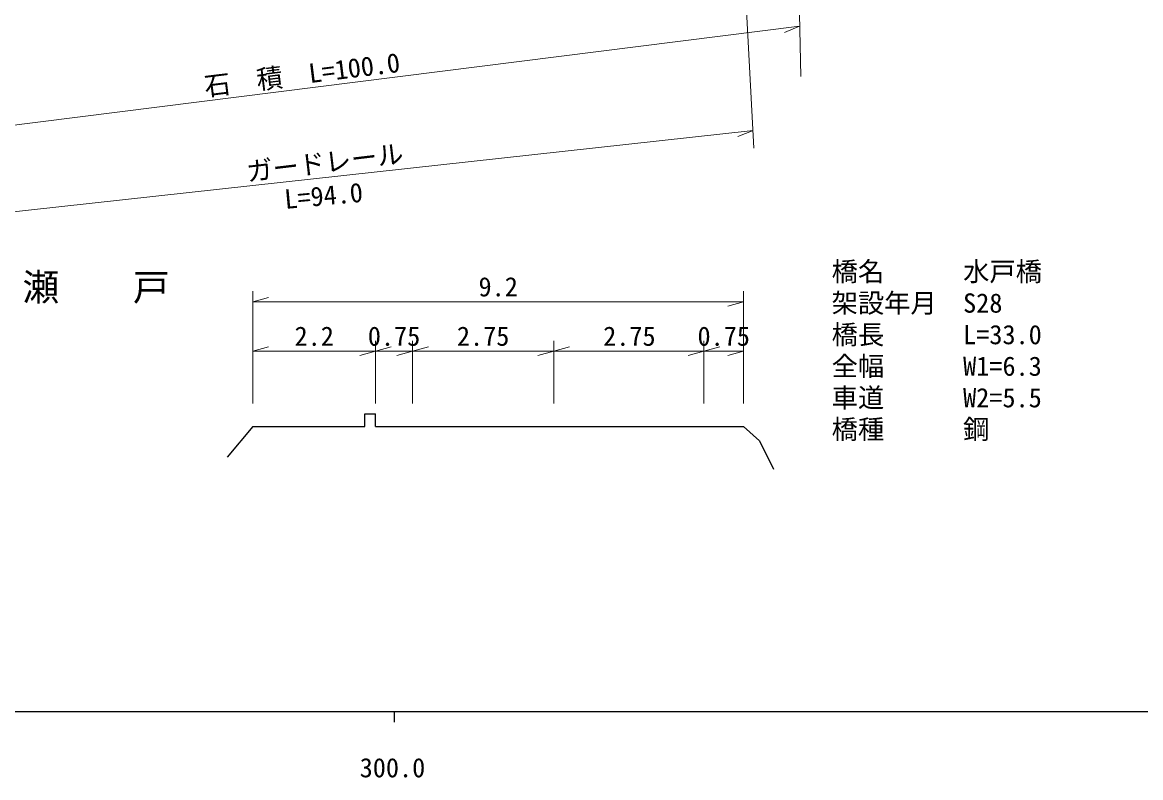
# Model space of a CAD drawing. Units: millimetres, scale not verified. Extents: x 40000 to 680000, y 20000 to 380000.
# Drawn here: x 332654 to 438983, y 198715 to 270524 of the extents above; entities that cross this region are included whole.
import ezdxf
from ezdxf.enums import TextEntityAlignment as Align

# ---------------------------------------------------------------- set-up
doc = ezdxf.new("R2010")
doc.units = ezdxf.units.MM
doc.header["$LTSCALE"] = 1000
for name, color, linetype, lineweight in [('M-BGD', 7, 'Continuous', 25), ('M-STR-HTXT', 7, 'Continuous', 13), ('M-TTL-BAND', 7, 'Continuous', 25)]:
    doc.layers.add(name, color=color, linetype=linetype, lineweight=lineweight)
doc.layers.add('M-BMK-HTXT', color=7, linetype='Continuous')
doc.styles.add('ＭＳ ゴシック', font='')
doc.styles.get('ＭＳ ゴシック').set_extended_font_data('MS Gothic')

msp = doc.modelspace()

# ---------------------------------------------------------------- linework, layer by layer
at = {"layer": 'M-BGD'}
for p, q in [((365207, 232086), (365207, 233315)), ((365207, 233315), (366235, 233315)), ((366235, 232086), (366235, 233315)), ((354572, 232086), (352117, 229193)), ((354572, 232086), (365207, 232086)), ((366235, 232086), (401224, 232086)), ((401224, 232086), (402732, 230726)), ((402732, 230726), (404074, 228042))]:
    msp.add_line(p, q, dxfattribs=at)
at = {"layer": 'M-STR-HTXT'}
for p, q in [((400022, 299657), (402216, 258577)), ((405960, 298363), (406663, 265364)), ((308443, 257818), (406561, 270157)), ((406561, 270157), (405125, 269553)), ((309991, 250126), (402126, 260255)), ((402126, 260255), (400681, 259673)), ((354572, 234273), (354572, 244955)), ((401224, 244955), (401224, 234273)), ((354572, 243955), (356072, 244375)), ((354572, 243955), (401224, 243955)), ((401224, 243955), (399724, 243535)), ((354572, 239258), (356072, 239678)), ((354572, 239258), (366235, 239258)), ((366235, 239258), (364735, 238838)), ((366235, 240258), (366235, 234273)), ((366235, 239258), (367735, 239678)), ((366235, 239258), (369755, 239258)), ((369755, 239258), (368255, 238838)), ((369755, 240258), (369755, 234273)), ((369755, 239258), (371255, 239678)), ((369755, 239258), (383176, 239258)), ((383176, 239258), (381676, 238838)), ((383176, 240258), (383176, 234273)), ((383176, 239258), (384676, 239678)), ((383176, 239258), (397459, 239258)), ((397459, 239258), (395959, 238838)), ((397459, 240258), (397459, 234273)), ((397459, 239258), (398959, 239678)), ((397459, 239258), (401224, 239258)), ((401224, 239258), (399724, 238838))]:
    msp.add_line(p, q, dxfattribs=at)
at = {"layer": 'M-TTL-BAND'}
for p, q in [((40000, 205000), (579000, 205000)), ((368000, 205000), (368000, 204000))]:
    msp.add_line(p, q, dxfattribs=at)

# ---------------------------------------------------------------- texts
at = {"layer": 'M-BMK-HTXT', "style": 'ＭＳ ゴシック'}
msp.add_text('瀬\u3000\u3000戸', height=2566, dxfattribs=at).set_placement((339658, 245355), align=Align.MIDDLE_CENTER)
at = {"layer": 'M-STR-HTXT', "style": 'ＭＳ ゴシック'}
for s, rotation, p in [('石\u3000積\u3000L=100.0', 7.1, (359249, 265579)), ('ガードレール', 6.8, (361417, 257201)), ('L=94.0', 5.3, (361295, 254043))]:
    msp.add_text(s, height=1833, rotation=rotation, dxfattribs=at).set_placement(p, align=Align.MIDDLE_CENTER)
for s, p in [('橋名\u3000\u3000\u3000水戸橋', (409602, 245371)), ('架設年月\u3000S28', (409602, 242371)), ('橋長\u3000\u3000\u3000L=33.0', (409602, 239371)), ('全幅\u3000\u3000\u3000W1=6.3', (409602, 236371)), ('車道\u3000\u3000\u3000W2=5.5', (409602, 233371)), ('橋種\u3000\u3000\u3000鋼', (409602, 230371))]:
    msp.add_text(s, height=1833, dxfattribs=at).set_placement(p, align=Align.BOTTOM_LEFT)
for s, p in [('9.2', (377898, 245386)), ('2.2', (360404, 240689)), ('0.75', (367995, 240689)), ('2.75', (376466, 240689)), ('2.75', (390372, 240689)), ('0.75', (399342, 240689))]:
    msp.add_text(s, height=1833, dxfattribs=at).set_placement(p, align=Align.MIDDLE_CENTER)
at = {"layer": 'M-TTL-BAND', "style": 'ＭＳ ゴシック'}
msp.add_text('300.0', height=1833, dxfattribs=at).set_placement((367844, 198195), align=Align.BOTTOM_CENTER)

doc.saveas('drawing.dxf')
